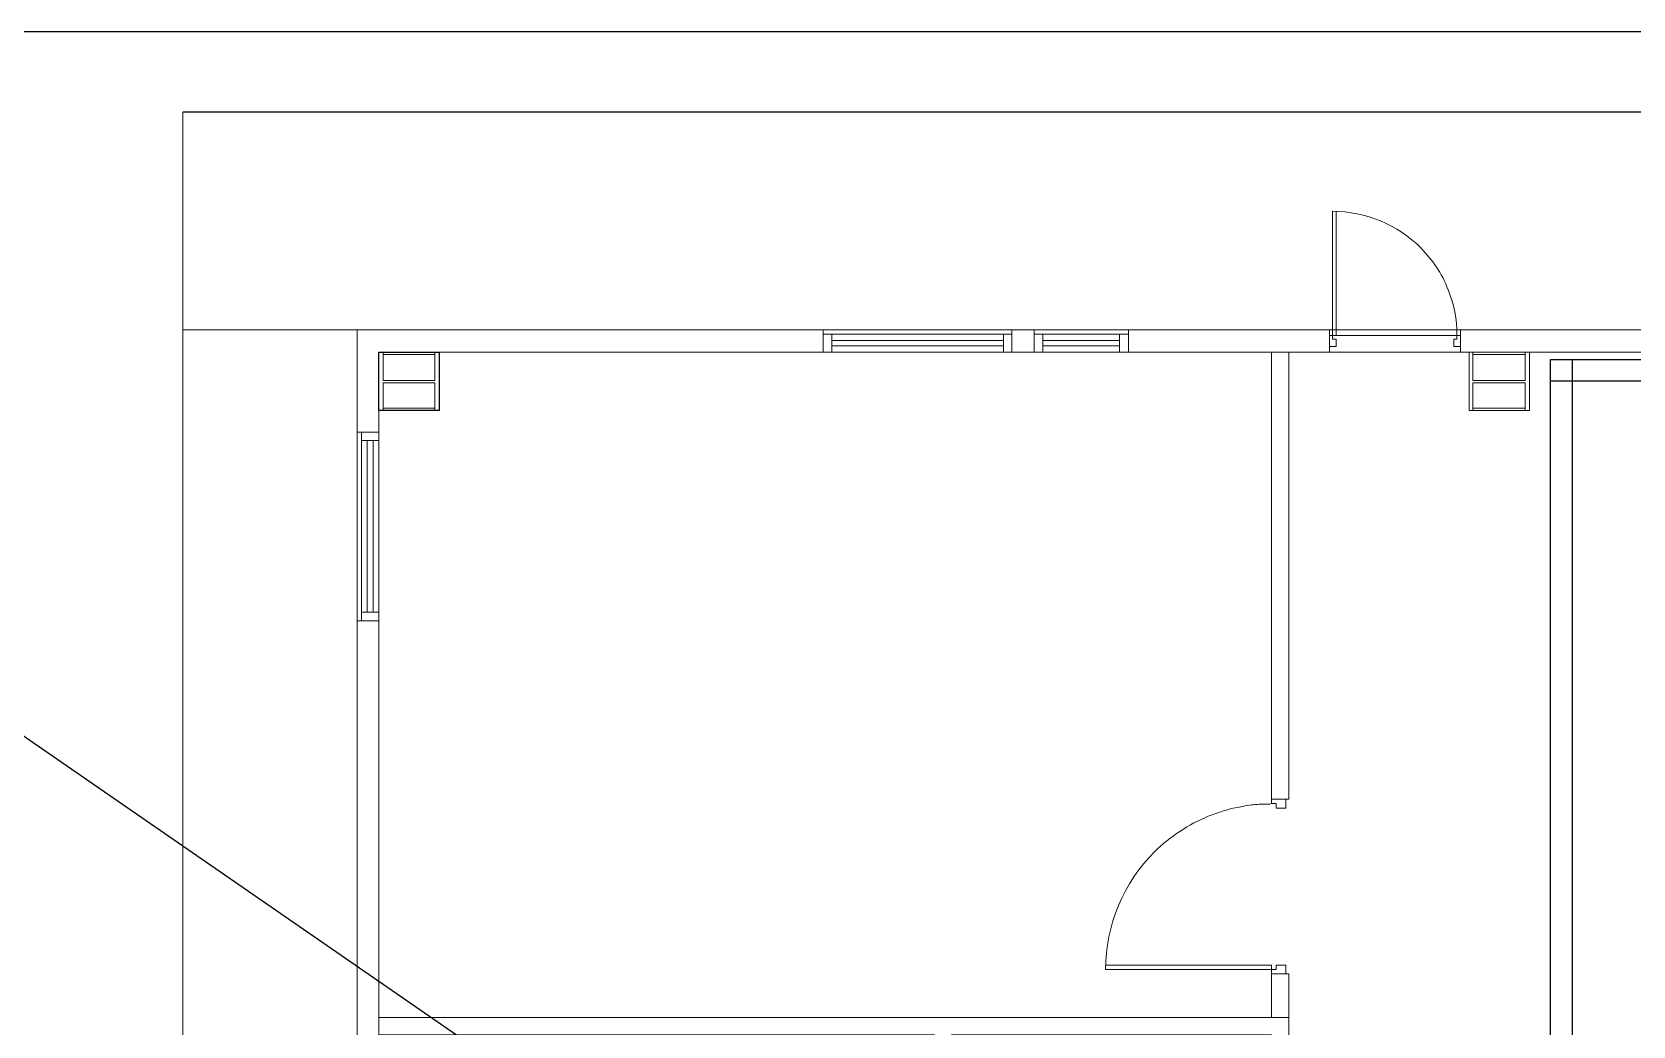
# Model space of a CAD drawing. Header units: millimetres. Extents: x -15161 to 10473752, y -72817 to 33960.
# Drawn here: x -2057 to -955, y -28399 to -27714 of the extents above; entities that cross this region are included whole.
import ezdxf

# ---------------------------------------------------------------- set-up
doc = ezdxf.new("R2010")
doc.units = ezdxf.units.MM
doc.layers.add('PDF_幾何圖形', color=7, linetype='Continuous')

# ---------------------------------------------------------------- blocks, each defined once
blk = doc.blocks.new('機組1140116')
blk.add_lwpolyline([(-1818.3, -22074.2), (-1776.8, -22074.2), (-1776.8, -22114.4), (-1818.3, -22114.4)], close=True)
blk = doc.blocks.new('建築底圖1140116')
blk.add_lwpolyline([(1710.1, -21908.9), (-1953.2, -21908.9)])
blk.add_lwpolyline([(-1818.3, -22074.2), (-1776.8, -22074.2), (-1776.8, -22114.4), (-1818.3, -22114.4)], close=True)
blk.add_lwpolyline([(-1818.3, -22074.2), (-1776.8, -22074.2), (-1776.8, -22114.4), (-1818.3, -22114.4)], close=True)
at = {"layer": 'PDF_幾何圖形', "lineweight": 0}
for p, q in [((-1953.2, -22058.9), (-1833.2, -22058.9)), ((-1917.4, -22058.9), (1238.6, -22058.9)), ((-1833.2, -22058.9), (-1833.2, -25652.8))]:
    blk.add_line(p, q, dxfattribs=at)
for points in [[(-1953.2, -21908.9), (-1953.2, -26352.2), (-559.7, -26173.1), (-558, -26185), (-1953.2, -26364.3)], [(-1512.6, -22058.9), (-1382.7, -22058.9)], [(-1512.6, -22061.9), (-1382.7, -22061.9)], [(-1506.7, -22074.2), (-1506.7, -22061.9)], [(-1506.7, -22066.1), (-1388.6, -22066.1)], [(-1388.6, -22074.2), (-1388.6, -22061.9)], [(-1367.4, -22074.2), (-1382.7, -22074.2), (-1382.7, -22058.9), (-1367.4, -22058.9)], [(-1302.6, -22058.9), (-1367.4, -22058.9), (-1367.4, -22074.2), (-1302.6, -22074.2)], [(-1367.4, -22061.9), (-1302.6, -22061.9)], [(-1361.5, -22074.2), (-1361.5, -22061.9)], [(-1361.5, -22066.1), (-1308.6, -22066.1)], [(-1308.6, -22074.2), (-1308.6, -22061.9)], [(-1159.5, -22062.7), (-1074, -22062.7), (-1074, -22074.2), (-1164.2, -22074.2), (-1164.2, -22062.7), (-1162.1, -22062.7), (-1162.1, -22065.3), (-1159.5, -22065.3), (-1159.5, -22070.4), (-1164.2, -22070.4)], [(-1074, -22062.7), (-1076.5, -22062.7), (-1076.5, -22065.3), (-1078.7, -22065.3), (-1078.7, -22070.4), (-1074, -22070.4)], [(-1512.6, -22074.2), (-1382.7, -22074.2)], [(-1506.7, -22069.9), (-1388.6, -22069.9)], [(-1361.5, -22069.9), (-1308.6, -22069.9)], [(-1192.1, -22074.2), (-1192.1, -22382), (-1204, -22382), (-1204, -22074.2)], [(-1833.2, -22866.4), (-1833.2, -22668.2), (-1818.3, -22668.2), (-1818.3, -22588.2), (-1818.3, -22259.2), (-1833.2, -22259.2), (-1833.2, -22129.2)], [(-1830.2, -22129.2), (-1830.2, -22259.2)], [(-1818.3, -22129.2), (-1818.3, -22259.2)], [(-1818.3, -22135.1), (-1830.2, -22135.1)], [(-1826.4, -22135.1), (-1826.4, -22253.3)], [(-1822.2, -22135.1), (-1822.2, -22253.3)], [(-1818.3, -22253.3), (-1830.2, -22253.3)], [(-1833.2, -22588.2), (-1833.2, -22259.2)], [(-1204, -22385), (-1205.3, -22385.4), (-1209.1, -22385.4)], [(-1204, -22382), (-1204, -22385), (-1201, -22385), (-1201, -22388.3), (-1194.2, -22388.3), (-1194.2, -22382)], [(-1204, -22532.3), (-1204, -22502.2), (-1192.1, -22502.2), (-1192.1, -22532.3), (-1192.1, -22777.4), (-1317, -22777.4), (-1317, -22765.6), (-1204, -22765.6), (-1204, -22544.2), (-1424.2, -22544.2), (-1424.2, -22765.6), (-1402.1, -22765.6), (-1402.1, -22777.4), (-1436, -22777.4), (-1436, -22544.2), (-1818.3, -22544.2)], [(-1204, -22502.2), (-1204, -22499.3), (-1201, -22499.3), (-1201, -22496.3), (-1194.2, -22496.3), (-1194.2, -22502.2)], [(-1192.1, -22532.3), (-1818.3, -22532.3)]]:
    blk.add_lwpolyline(points, dxfattribs=at)
for points in [[(-1101.1, -22002.6, 0.199403), (-1162.1, -21977.2), (-1162.1, -22062.7), (-1159.5, -22062.7), (-1159.5, -21977.2)], [(-1284.4, -22418, 0.198489), (-1318.3, -22499.3), (-1204, -22499.3), (-1204, -22496.3), (-1318.3, -22496.3)]]:
    blk.add_lwpolyline(points, format="xyb", dxfattribs=at)
for points in [[(-1818.3, -22129.2), (-1818.3, -22074.2), (-1512.6, -22074.2), (-1512.6, -22058.9), (-1833.2, -22058.9), (-1833.2, -22129.2)], [(-1302.6, -22074.2), (-1164.2, -22074.2), (-1164.2, -22058.9), (-1302.6, -22058.9)], [(-1074, -22058.9), (-1074, -22074.2), (1223.8, -22074.2), (1223.8, -22154.2), (1238.6, -22154.2), (1238.6, -22058.9)], [(-1779.8, -22114.4), (-1776.8, -22114.4), (-1776.8, -22074.2), (-1779.8, -22074.2), (-1779.8, -22093.7), (-1815.4, -22093.7), (-1815.4, -22074.2), (-1818.3, -22074.2), (-1818.3, -22114.4), (-1815.4, -22114.4), (-1815.4, -22095.3), (-1779.8, -22095.3)], [(-1815.4, -22075.9), (-1815.4, -22074.2), (-1779.8, -22074.2), (-1779.8, -22075.9)], [(-1029.5, -22114.4), (-1026.6, -22114.4), (-1026.6, -22074.2), (-1029.5, -22074.2), (-1029.5, -22093.7), (-1065.5, -22093.7), (-1065.5, -22074.2), (-1068.1, -22074.2), (-1068.1, -22114.4), (-1065.5, -22114.4), (-1065.5, -22095.3), (-1029.5, -22095.3)], [(-1065.5, -22075.9), (-1065.5, -22074.2), (-1029.5, -22074.2), (-1029.5, -22075.9)], [(-1815.4, -22114.4), (-1815.4, -22112.7), (-1779.8, -22112.7), (-1779.8, -22114.4)], [(-1065.5, -22114.4), (-1065.5, -22112.7), (-1029.5, -22112.7), (-1029.5, -22114.4)]]:
    blk.add_lwpolyline(points, close=True, dxfattribs=at)
blk.add_arc((-1153.3, -22061.2), 76.8, 358.8285, 23.5011, dxfattribs=at)
for points in [[(-1082.9, -22030.6), (-1086.7, -22019.9), (-1093.4, -22010.9), (-1101.1, -22002.6)], [(-1215.4, -22385.8), (-1218.1, -22385.8), (-1223.6, -22386.9), (-1226.4, -22387.5)], [(-1209.1, -22385.4), (-1212.5, -22385.2), (-1212.7, -22385.6), (-1215.4, -22385.8)], [(-1247.6, -22393.8), (-1260.8, -22399), (-1274.2, -22408.2), (-1284.4, -22418)], [(-1226.4, -22387.5), (-1233.6, -22388.4), (-1240.7, -22391.5), (-1247.6, -22393.8)]]:
    blk.add_open_spline(points, degree=3, dxfattribs=at)

msp = doc.modelspace()

# ---------------------------------------------------------------- linework, layer by layer
at = {"color": 230}
msp.add_line((-2764.4316, -27714.2015), (3296.1753, -31900.7926), dxfattribs=at)
for points in [[(-2764.4316, -27714.2015), (-2764.4316, -31955.9731), (3360.8703, -31955.9731), (3360.8703, -27714.2015)], [(-1818.3405, -27934.6491), (-1776.8471, -27934.6491), (-1776.8471, -27974.8724), (-1818.3405, -27974.8724)], [(-1818.3405, -27934.6491), (-1776.8471, -27934.6491), (-1776.8471, -27974.8724), (-1818.3405, -27974.8724)]]:
    msp.add_lwpolyline(points, close=True)
at = {"color": 94}
for points in [[(-1012.1459, -27939.6491), (-997.1459, -27939.6491), (-997.1459, -29044.8916), (-1012.1459, -29044.8916)], [(-322.8017, -27939.6491), (-322.8017, -27954.6491), (-1012.1459, -27954.6491), (-1012.1459, -27939.6491)]]:
    msp.add_lwpolyline(points, close=True, dxfattribs=at)

# ---------------------------------------------------------------- block references
at = {"color": 2}
msp.add_blockref('建築底圖1140116', (0, -5860.4722), dxfattribs=at)
msp.add_blockref('機組1140116', (0, -5860.4722))

doc.saveas('drawing.dxf')
